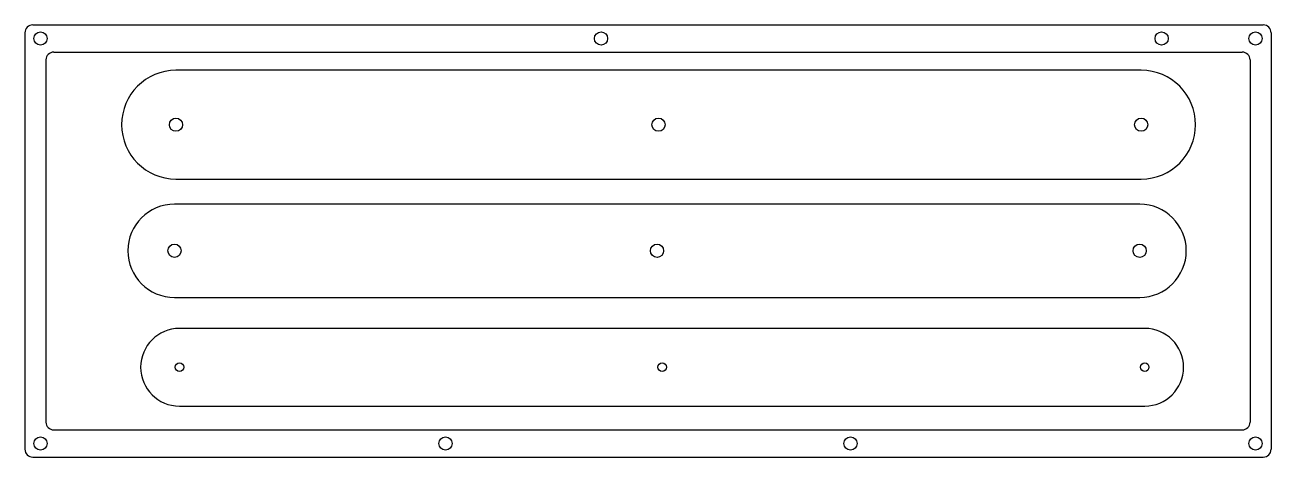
# Model space of a CAD drawing. Header units: millimetres. Extents: x 0 to 321, y 0 to 111.
import ezdxf

# ---------------------------------------------------------------- set-up
doc = ezdxf.new("R2010")
doc.units = ezdxf.units.MM

msp = doc.modelspace()

# ---------------------------------------------------------------- linework, layer by layer
for p, q in [((0.03, 109.25), (0.03, 2)), ((2.03, 111.25), (310.95, 111.25)), ((310.95, 111.25), (318.83, 111.25)), ((320.83, 109.25), (320.83, 2)), ((7.44, 104.25), (310.95, 104.25)), ((310.95, 104.25), (313.42, 104.25)), ((5.44, 102.25), (5.44, 9)), ((287.4, 99.57), (38.91, 99.57)), ((315.42, 102.25), (315.42, 9)), ((38.91, 71.57), (287.4, 71.57)), ((287, 65.12), (38.52, 65.12)), ((38.52, 41.12), (287, 41.12)), ((288.3, 33.13), (39.82, 33.13)), ((39.82, 13.13), (288.3, 13.13)), ((7.44, 7), (313.42, 7)), ((2.03, 0), (318.83, 0))]:
    msp.add_line(p, q)
for centre, radius in [((4.03, 107.75), 1.7), ((148.34, 107.75), 1.7), ((292.65, 107.75), 1.7), ((316.83, 107.75), 1.7), ((38.91, 85.57), 1.7), ((163.15, 85.57), 1.7), ((287.4, 85.57), 1.7), ((38.52, 53.12), 1.7), ((162.76, 53.12), 1.7), ((287, 53.12), 1.7), ((39.82, 23.13), 1.1), ((164.06, 23.13), 1.1), ((288.3, 23.13), 1.1), ((4.03, 3.5), 1.7), ((108.3, 3.5), 1.7), ((212.56, 3.5), 1.7), ((316.83, 3.5), 1.7)]:
    msp.add_circle(centre, radius)
for centre, radius, start, end in [((2.03, 109.25), 2, 90, 180), ((318.83, 109.25), 2, 0, 90), ((7.44, 102.25), 2, 90, 180), ((313.42, 102.25), 2, 0, 90), ((38.91, 85.57), 14, 90, 270), ((287.4, 85.57), 14, 270, 90), ((38.52, 53.12), 12, 90, 270), ((287, 53.12), 12, 270, 90), ((39.82, 23.13), 10, 90, 270), ((288.3, 23.13), 10, 270, 90), ((7.44, 9), 2, 180, 270), ((313.42, 9), 2, 270, 0), ((2.03, 2), 2, 180, 270), ((318.83, 2), 2, 270, 0)]:
    msp.add_arc(centre, radius, start, end)

doc.saveas('drawing.dxf')
